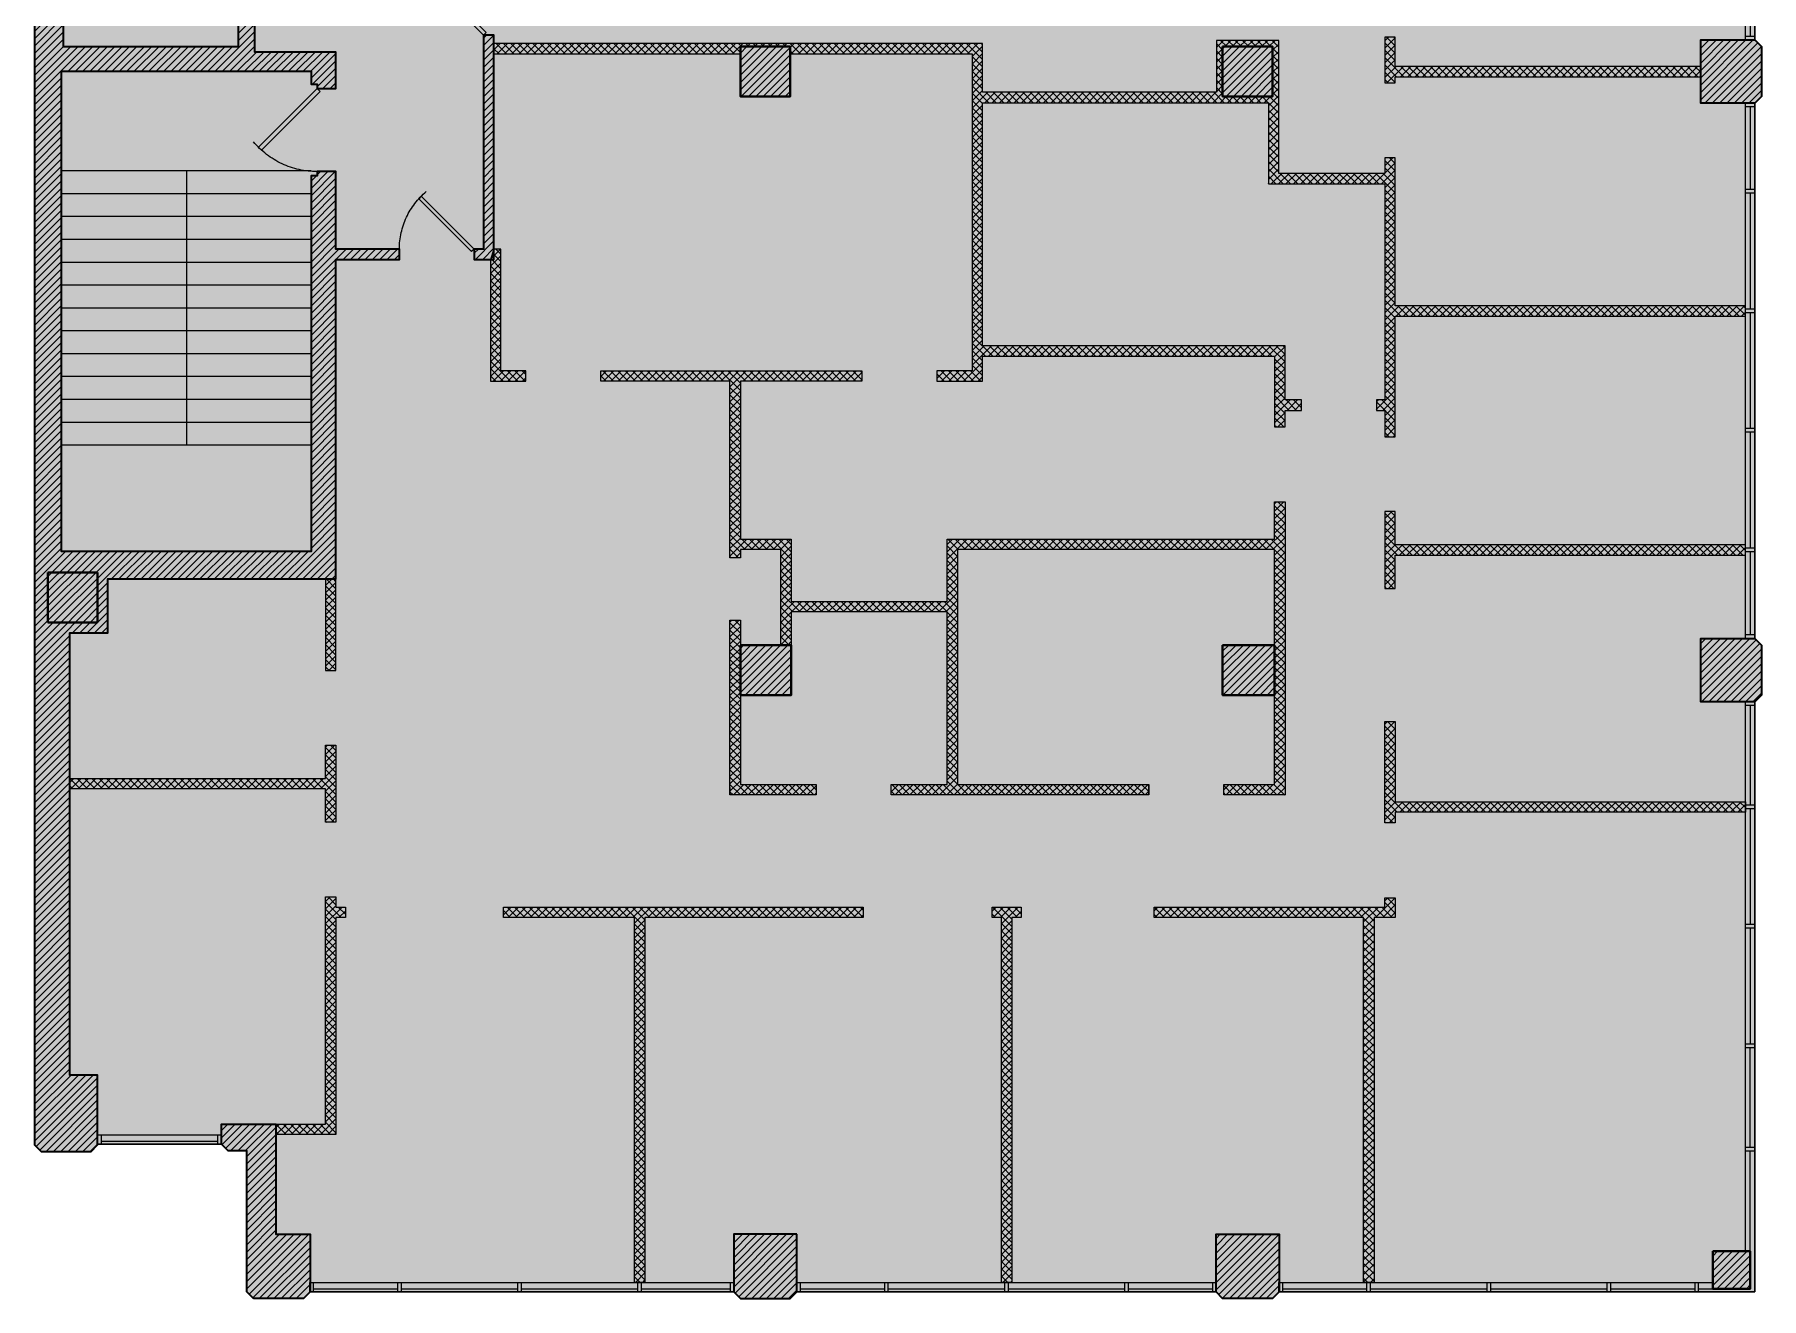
# Model space of a CAD drawing. Header units: inches. Extents: x 2034 to 5296, y 527 to 1995.
# Drawn here: x 3234 to 4065, y 527 to 1135 of the extents above; entities that cross this region are included whole.
import ezdxf

# ---------------------------------------------------------------- set-up
doc = ezdxf.new("R2010")
doc.units = ezdxf.units.IN
doc.header["$LTSCALE"] = 5
doc.header["$MEASUREMENT"] = 0
doc.linetypes.add('HIDDEN', pattern=[0.375, 0.25, -0.125])
doc.layers.get('0').update_dxf_attribs({"linetype": 'CONTINUOUS', "lineweight": 5})
for name, color, linetype, lineweight in [('Drywalls', 7, 'CONTINUOUS', 20), ('Framing', 142, 'CONTINUOUS', 13), ('Hatches', 8, 'CONTINUOUS', 5), ('Projections', 157, 'HIDDEN', 5), ('Structure', 7, 'CONTINUOUS', 40), ('Viewed', 156, 'CONTINUOUS', 9), ('Walls', 7, 'CONTINUOUS', 35)]:
    doc.layers.add(name, color=color, linetype=linetype, lineweight=lineweight)
doc.layers.add('Zones', color=7, linetype='CONTINUOUS', lineweight=5, true_color=0xe3e3e3, transparency=0.7)
pattern_1 = [(45, (1200, 3e-14), (-1.767767, 1.767767), [])]
pattern_2 = [(45, (1200, 3e-14), (-1.767767, 1.767767), []), (135, (1200, 3e-14), (-1.767767, -1.767767), [])]

# ---------------------------------------------------------------- blocks, each defined once
blk = doc.blocks.new('DR1H45')
at = {"color": 0, "linetype": 'ByBlock', "lineweight": -2}
for p, q in [((-0.5, 0), (0.207, 0.707)), ((-0.465, -0.035), (0.242, 0.672)), ((0.207, 0.707), (0.242, 0.672)), ((-0.5, 0), (-0.465, -0.035))]:
    blk.add_line(p, q, dxfattribs=at)
at = {"layer": 'Projections'}
blk.add_arc((-0.5, 0), 1, 0, 50.1944, dxfattribs=at)

msp = doc.modelspace()

# ---------------------------------------------------------------- hatches: boundary and pattern name
at = {"layer": 'Hatches'}
h = msp.add_hatch(dxfattribs=at)
h.set_pattern_fill('ANSI31', color=256, scale=20, style=0)
h.set_pattern_definition(pattern_1)
h.paths.add_polyline_path([(3251.443411, 776.975537), (3251.443411, 847.100537), (3269.76143, 847.100537), (3269.76143, 872.964498), (3379.443411, 872.964498), (3379.443411, 1026.714498), (3409.943411, 1026.714498), (3409.943411, 1031.714498), (3379.443411, 1031.714498), (3379.443411, 1068.964498), (3370.443411, 1068.964498), (3370.443411, 1066.964498), (3367.443411, 1066.964498), (3367.443411, 886.214498), (3247.443411, 886.214498), (3247.443411, 1117.214498), (3367.443411, 1117.214498), (3367.443411, 1110.964498), (3370.443411, 1110.964498), (3370.443411, 1108.964498), (3379.443411, 1108.964498), (3379.443411, 1126.464498), (3340.443411, 1126.464498), (3340.443411, 1152.964498), (3332.443411, 1152.964498), (3332.443411, 1128.964498), (3248.443411, 1128.964498), (3248.443411, 1323.464498), (3332.443411, 1323.464498), (3332.443411, 1303.964498), (3340.443411, 1303.964498), (3340.443411, 1321.714498), (3379.443411, 1321.714498), (3379.443411, 1417.714498), (3374.443411, 1417.714498), (3374.443411, 1401.464498), (3253.943411, 1401.464498), (3253.943411, 1452.464498), (3374.443411, 1452.464498), (3374.443411, 1449.714498), (3379.443411, 1449.714498), (3379.443411, 1475.464498), (3374.443411, 1475.464498), (3374.443411, 1457.464498), (3253.943411, 1457.464498), (3253.943411, 1564.214498), (3374.443411, 1564.214498), (3374.443411, 1507.464498), (3379.443411, 1507.464498), (3379.443411, 1624.464498), (3374.443411, 1624.464498), (3374.443411, 1572.714498), (3253.943411, 1572.714498), (3253.943411, 1660.464498), (3374.443411, 1660.464498), (3374.443411, 1656.464498), (3379.443411, 1656.464498), (3379.443411, 1688.464498), (3370.443411, 1688.464498), (3370.443411, 1686.464498), (3367.443411, 1686.464498), (3367.443411, 1672.464498), (3247.443411, 1672.464498), (3247.443411, 1914.464498), (3367.443411, 1914.464498), (3367.443411, 1730.464498), (3370.443411, 1730.464498), (3370.443411, 1728.464498), (3379.443411, 1728.464498), (3379.443411, 1746.464498), (3411.193411, 1746.464498), (3411.193411, 1754.464498), (3379.443411, 1754.464498), (3379.443411, 1855.464498), (3477.943411, 1855.464498), (3477.943411, 1754.464498), (3459.193411, 1754.464498), (3459.193411, 1746.464498), (3480.943411, 1746.464498), (3480.943411, 1680.464498), (3485.943411, 1680.464498), (3485.943411, 1746.464498), (3485.943411, 1870.714498), (3409.193411, 1870.714498), (3409.193411, 1881.714498), (3378.193411, 1881.714498), (3378.193411, 1922.464498), (3349.943411, 1922.464498), (3349.943411, 1966.214498), (3366.943411, 1966.214498), (3366.943411, 1992.214498), (3363.76143, 1995.396479), (3339.76143, 1995.396479), (3336.57945, 1992.214498), (3336.57945, 1924.214498), (3237.975896, 1924.214498), (3234.440363, 1920.678964), (3234.440363, 600.701042), (3237.622343, 597.519062), (3261.622343, 597.519062), (3264.804324, 600.701042), (3264.804324, 634.304596), (3251.443411, 634.304596), (3251.443411, 771.975537)])
h.paths.add_polyline_path([(3253.943411, 1396.464498), (3374.443411, 1396.464498), (3374.443411, 1336.464498), (3253.943411, 1336.464498)], flags=16)
h = msp.add_hatch(dxfattribs=at)
h.set_pattern_fill('ANSI31', color=256, scale=20, style=0)
h.set_pattern_definition(pattern_1)
edge = h.paths.add_edge_path()
edge.add_line((3450.443411, 1128.100537), (3450.443411, 1031.714498))
edge.add_line((3450.443411, 1031.714498), (3445.943411, 1031.714498))
edge.add_line((3445.943411, 1031.714498), (3445.943411, 1026.714498))
edge.add_line((3445.943411, 1026.714498), (3455.443411, 1026.714498))
edge.add_line((3455.443411, 1026.714498), (3455.443411, 1120.600537))
edge.add_line((3455.443411, 1120.600537), (3455.443411, 1130.600537))
edge.add_line((3455.443411, 1130.600537), (3455.443411, 1134.600537))
edge.add_line((3455.443411, 1134.600537), (3450.443411, 1134.600537))
edge.add_line((3450.443411, 1134.600537), (3450.443411, 1120.600537))
h = msp.add_hatch(dxfattribs=at)
h.set_pattern_fill('ANSI37', color=256, scale=20, style=0)
h.set_pattern_definition(pattern_2)
h.paths.add_polyline_path([(3597.943411, 1125.600537), (3685.443411, 1125.600537), (3685.443411, 973.100537), (3668.443411, 973.100537), (3668.443411, 968.100537), (3690.443411, 968.100537), (3690.443411, 980.100537), (3830.943411, 980.100537), (3830.943411, 959.100537), (3830.943411, 946.100537), (3835.943411, 946.100537), (3835.943411, 954.100537), (3843.943411, 954.100537), (3843.943411, 959.100537), (3835.943411, 959.100537), (3835.943411, 985.100537), (3690.443411, 985.100537), (3690.443411, 1102.100537), (3827.943411, 1102.100537), (3827.943411, 1063.100537), (3883.943411, 1063.100537), (3883.943411, 959.100537), (3879.943411, 959.100537), (3879.943411, 954.100537), (3883.943411, 954.100537), (3883.943411, 941.407518), (3888.943411, 941.407518), (3888.943411, 999.407518), (4057.443411, 999.407518), (4057.443411, 1004.407518), (3888.943411, 1004.407518), (3888.943411, 1075.600537), (3883.943411, 1075.600537), (3883.943411, 1068.100537), (3832.943411, 1068.100537), (3832.943411, 1132.100537), (3802.943411, 1132.100537), (3802.943411, 1107.100537), (3690.443411, 1107.100537), (3690.443411, 1130.600537), (3455.443411, 1130.600537), (3455.443411, 1125.600537), (3573.943411, 1125.600537), (3573.943411, 1129.100537), (3597.943411, 1129.100537)])
h.paths.add_polyline_path([(3805.943411, 1129.100537), (3829.943411, 1129.100537), (3829.943411, 1105.100537), (3805.943411, 1105.100537)], flags=16)
h = msp.add_hatch(dxfattribs=at)
h.set_pattern_fill('ANSI37', color=256, scale=20, style=0)
h.set_pattern_definition(pattern_2)
h.paths.add_polyline_path([(4035.943411, 1119.600537), (3888.943411, 1119.600537), (3888.943411, 1133.600537), (3883.943411, 1133.600537), (3883.943411, 1111.600537), (3888.943411, 1111.600537), (3888.943411, 1114.600537), (4035.943411, 1114.600537)])
h = msp.add_hatch(dxfattribs=at)
h.set_pattern_fill('ANSI31', color=256, scale=20, style=0)
h.set_pattern_definition(pattern_1)
h.paths.add_polyline_path([(4065.125391, 1129.100537), (4065.125391, 1105.100537), (4061.943411, 1101.918557), (4035.943411, 1101.918557), (4035.943411, 1132.282518), (4061.943411, 1132.282518)])
h = msp.add_hatch(dxfattribs=at)
h.set_pattern_fill('ANSI31', color=256, scale=20, style=0)
h.set_pattern_definition(pattern_1)
h.paths.add_polyline_path([(3573.943411, 1129.100537), (3597.943411, 1129.100537), (3597.943411, 1105.100537), (3573.943411, 1105.100537)])
h = msp.add_hatch(dxfattribs=at)
h.set_pattern_fill('ANSI31', color=256, scale=20, style=0)
h.set_pattern_definition(pattern_1)
h.paths.add_polyline_path([(3805.943411, 1129.100537), (3829.943411, 1129.100537), (3829.943411, 1105.100537), (3805.943411, 1105.100537)])
h = msp.add_hatch(dxfattribs=at)
h.set_pattern_fill('ANSI37', color=256, scale=20, style=0)
h.set_pattern_definition(pattern_2)
h.paths.add_polyline_path([(3453.76143, 1026.714498), (3453.76143, 968.100537), (3470.76143, 968.100537), (3470.76143, 973.100537), (3458.76143, 973.100537), (3458.76143, 1031.714498), (3455.443411, 1031.714498)])
h = msp.add_hatch(dxfattribs=at)
h.set_pattern_fill('ANSI37', color=256, scale=20, style=0)
h.set_pattern_definition(pattern_2)
h.paths.add_polyline_path([(3593.443411, 841.100537), (3593.443411, 887.100537), (3573.943411, 887.100537), (3573.943411, 883.100537), (3568.943411, 883.100537), (3568.943411, 968.100537), (3506.76143, 968.100537), (3506.76143, 973.100537), (3632.443411, 973.100537), (3632.443411, 968.100537), (3573.943411, 968.100537), (3573.943411, 892.100537), (3598.443411, 892.100537), (3598.443411, 862.100537), (3673.443411, 862.100537), (3673.443411, 892.100537), (3830.943411, 892.100537), (3830.943411, 910.100537), (3835.943411, 910.100537), (3835.943411, 769.100537), (3806.443411, 769.100537), (3806.443411, 774.100537), (3830.943411, 774.100537), (3830.943411, 816.100537), (3830.943411, 842.100537), (3830.943411, 887.100537), (3678.443411, 887.100537), (3678.443411, 774.100537), (3770.443411, 774.100537), (3770.443411, 769.100537), (3678.443411, 769.100537), (3646.443411, 769.100537), (3646.443411, 774.100537), (3673.443411, 774.100537), (3673.443411, 857.100537), (3598.443411, 857.100537), (3598.443411, 841.100537)])
h = msp.add_hatch(dxfattribs=at)
h.set_pattern_fill('ANSI37', color=256, scale=20, style=0)
h.set_pattern_definition(pattern_2)
h.paths.add_polyline_path([(4057.443411, 889.407518), (3888.943411, 889.407518), (3888.943411, 905.407518), (3883.943411, 905.407518), (3883.943411, 868.407518), (3888.943411, 868.407518), (3888.943411, 884.407518), (4057.443411, 884.407518)])
h = msp.add_hatch(dxfattribs=at)
h.set_pattern_fill('ANSI37', color=256, scale=20, style=0)
h.set_pattern_definition(pattern_2)
h.paths.add_polyline_path([(3374.443411, 872.964498), (3374.443411, 828.975537), (3379.443411, 828.975537), (3379.443411, 872.964498)])
h = msp.add_hatch(dxfattribs=at)
h.set_pattern_fill('ANSI37', color=256, scale=20, style=0)
h.set_pattern_definition(pattern_2)
h.paths.add_polyline_path([(3573.943411, 817.100537), (3573.943411, 774.100537), (3610.443411, 774.100537), (3610.443411, 769.100537), (3568.943411, 769.100537), (3568.943411, 772.600537), (3568.943411, 769.100537), (3568.943411, 853.100537), (3570.193411, 853.100537), (3573.943411, 853.100537), (3573.943411, 841.100537)])
h = msp.add_hatch(dxfattribs=at)
h.set_pattern_fill('ANSI31', color=256, scale=20, style=0)
h.set_pattern_definition(pattern_1)
h.paths.add_polyline_path([(3573.943411, 841.100537), (3598.443411, 841.100537), (3598.443411, 817.100537), (3573.943411, 817.100537)])
h = msp.add_hatch(dxfattribs=at)
h.set_pattern_fill('ANSI31', color=256, scale=20, style=0)
h.set_pattern_definition(pattern_1)
h.paths.add_polyline_path([(3805.943411, 841.100537), (3830.943411, 841.100537), (3830.943411, 817.100537), (3805.943411, 817.100537)])
h = msp.add_hatch(dxfattribs=at)
h.set_pattern_fill('ANSI31', color=256, scale=20, style=0)
h.set_pattern_definition(pattern_1)
h.paths.add_polyline_path([(4061.943411, 844.282518), (4065.125391, 841.100537), (4065.125391, 817.100537), (4061.943411, 813.918557), (4035.943411, 813.918557), (4035.943411, 844.282518)])
h = msp.add_hatch(dxfattribs=at)
h.set_pattern_fill('ANSI37', color=256, scale=20, style=0)
h.set_pattern_definition(pattern_2)
h.paths.add_polyline_path([(4057.443411, 760.782518), (3888.943411, 760.782518), (3888.943411, 755.600537), (3883.943411, 755.600537), (3883.943411, 804.407518), (3888.943411, 804.407518), (3888.943411, 765.782518), (4057.443411, 765.782518)])
h = msp.add_hatch(dxfattribs=at)
h.set_pattern_fill('ANSI37', color=256, scale=20, style=0)
h.set_pattern_definition(pattern_2)
h.paths.add_polyline_path([(3251.443411, 776.975537), (3374.443411, 776.975537), (3374.443411, 792.975537), (3379.443411, 792.975537), (3379.443411, 755.975537), (3374.443411, 755.975537), (3374.443411, 771.975537), (3251.443411, 771.975537)])
h = msp.add_hatch(dxfattribs=at)
h.set_pattern_fill('ANSI37', color=256, scale=20, style=0)
h.set_pattern_definition(pattern_2)
h.paths.add_polyline_path([(3350.57945, 610.714498), (3374.443411, 610.714498), (3374.443411, 719.975537), (3379.443411, 719.975537), (3379.443411, 715.100537), (3383.943411, 715.100537), (3383.943411, 710.100537), (3379.443411, 710.100537), (3379.443411, 605.714498), (3350.57945, 605.714498)])
h = msp.add_hatch(dxfattribs=at)
h.set_pattern_fill('ANSI37', color=256, scale=20, style=0)
h.set_pattern_definition(pattern_2)
h.paths.add_polyline_path([(3523.068411, 534.486576), (3523.068411, 710.100537), (3459.943411, 710.100537), (3459.943411, 715.100537), (3633.000391, 715.100537), (3633.000391, 710.100537), (3528.068411, 710.100537), (3528.068411, 534.486576)])
h = msp.add_hatch(dxfattribs=at)
h.set_pattern_fill('ANSI37', color=256, scale=20, style=0)
h.set_pattern_definition(pattern_2)
h.paths.add_polyline_path([(3699.500391, 534.486576), (3699.500391, 710.100537), (3695.000391, 710.100537), (3695.000391, 715.100537), (3709.000391, 715.100537), (3709.000391, 710.100537), (3704.500391, 710.100537), (3704.500391, 534.486576)])
h = msp.add_hatch(dxfattribs=at)
h.set_pattern_fill('ANSI37', color=256, scale=20, style=0)
h.set_pattern_definition(pattern_2)
h.paths.add_polyline_path([(3873.750391, 534.486576), (3873.750391, 710.100537), (3773.000391, 710.100537), (3773.000391, 715.100537), (3883.943411, 715.100537), (3883.943411, 719.600537), (3888.943411, 719.600537), (3888.943411, 710.100537), (3878.750391, 710.100537), (3878.750391, 534.486576)])
h = msp.add_hatch(dxfattribs=at)
h.set_pattern_fill('ANSI31', color=256, scale=20, style=0)
h.set_pattern_definition(pattern_1)
h.paths.add_polyline_path([(3339.76143, 526.804596), (3336.57945, 529.986576), (3336.57945, 597.872615), (3327.505911, 597.872615), (3324.32393, 601.054596), (3324.32393, 610.714498), (3350.57945, 610.714498), (3350.57945, 557.736576), (3366.943411, 557.736576), (3366.943411, 529.986576), (3363.76143, 526.804596)])
edge = h.paths.add_edge_path()
edge.add_line((3366.943411, 529.986576), (3366.943411, 534.486576))
h = msp.add_hatch(dxfattribs=at)
h.set_pattern_fill('ANSI31', color=256, scale=20, style=0)
h.set_pattern_definition(pattern_1)
h.paths.add_polyline_path([(3601.125391, 557.736576), (3570.76143, 557.736576), (3570.76143, 529.986576), (3573.943411, 526.804596), (3597.943411, 526.804596), (3601.125391, 529.986576)])
edge = h.paths.add_edge_path(flags=17)
edge.add_line((3601.125391, 529.986576), (3601.125391, 534.486576))
h = msp.add_hatch(dxfattribs=at)
h.set_pattern_fill('ANSI31', color=256, scale=20, style=0)
h.set_pattern_definition(pattern_1)
edge = h.paths.add_edge_path()
edge.add_line((3833.125391, 529.986576), (3829.943411, 526.804596))
edge.add_line((3829.943411, 526.804596), (3805.943411, 526.804596))
edge.add_line((3805.943411, 526.804596), (3802.76143, 529.986576))
edge.add_line((3802.76143, 529.986576), (3802.76143, 557.736576))
edge.add_line((3802.76143, 557.736576), (3833.125391, 557.736576))
edge.add_line((3833.125391, 557.736576), (3833.125391, 529.986576))
edge.add_line((3833.125391, 529.986576), (3833.125391, 534.486576))
h = msp.add_hatch(dxfattribs=at)
h.set_pattern_fill('ANSI31', color=256, scale=20, style=0)
h.set_pattern_definition(pattern_1)
h.paths.add_polyline_path([(4041.693411, 549.486576), (4059.693411, 549.486576), (4059.693411, 531.486576), (4041.693411, 531.486576)])
at = {"layer": 'Zones'}
msp.add_hatch(color=256, dxfattribs=at).paths.add_polyline_path([(3234.440363, 1920.678964), (3237.975896, 1924.214498), (3336.57945, 1924.214498), (3336.57945, 1992.214498), (3339.76143, 1995.396479), (3363.76143, 1995.396479), (3366.943411, 1992.214498), (3570.76143, 1992.214498), (3573.943411, 1995.396479), (3597.943411, 1995.396479), (3601.125391, 1992.214498), (3802.76143, 1992.214498), (3805.943411, 1995.396479), (3829.943411, 1995.396479), (3833.125391, 1992.214498), (4034.76143, 1992.214498), (4037.943411, 1995.396479), (4061.943411, 1995.396479), (4065.125391, 1992.214498), (4065.125391, 1926.714498), (4061.943411, 1923.532518), (4061.943411, 1708.282518), (4065.125391, 1705.100537), (4065.125391, 1681.100537), (4061.943411, 1677.918557), (4061.943411, 1633.907518), (3824.943411, 1633.907518), (3824.943411, 1540.907518), (3666.943411, 1540.907518), (3666.943411, 1489.407518), (3450.443411, 1489.407518), (3450.443411, 1283.407518), (4061.943411, 1283.407518), (4061.943411, 1132.282518), (4065.125391, 1129.100537), (4065.125391, 1105.100537), (4061.943411, 1101.918557), (4061.943411, 844.282518), (4065.125391, 841.100537), (4065.125391, 817.100537), (4061.943411, 813.918557), (4061.943411, 529.986576), (3833.125391, 529.986576), (3829.943411, 526.804596), (3805.943411, 526.804596), (3802.76143, 529.986576), (3601.125391, 529.986576), (3597.943411, 526.804596), (3573.943411, 526.804596), (3570.76143, 529.986576), (3366.943411, 529.986576), (3363.76143, 526.804596), (3339.76143, 526.804596), (3336.57945, 529.986576), (3336.57945, 597.872615), (3327.505911, 597.872615), (3324.32393, 601.054596), (3264.804324, 601.054596), (3261.622343, 597.519062), (3237.622343, 597.519062), (3234.440363, 600.701042)])

# ---------------------------------------------------------------- linework, layer by layer
at = {"layer": 'Drywalls'}
for p, q in [((3835.943411, 1063.100537), (3843.943411, 1063.100537)), ((3773.000391, 710.100537), (3773.000391, 715.100537))]:
    msp.add_line(p, q, dxfattribs=at)
for points in [[(3597.943411, 1125.600537), (3685.443411, 1125.600537), (3685.443411, 973.100537), (3668.443411, 973.100537), (3668.443411, 968.100537), (3690.443411, 968.100537), (3690.443411, 980.100537), (3830.943411, 980.100537), (3830.943411, 959.100537), (3830.943411, 946.100537), (3835.943411, 946.100537), (3835.943411, 954.100537), (3843.943411, 954.100537), (3843.943411, 959.100537), (3835.943411, 959.100537), (3835.943411, 985.100537), (3690.443411, 985.100537), (3690.443411, 1102.100537), (3827.943411, 1102.100537), (3827.943411, 1063.100537), (3883.943411, 1063.100537), (3883.943411, 959.100537), (3879.943411, 959.100537), (3879.943411, 954.100537), (3883.943411, 954.100537), (3883.943411, 941.407518), (3888.943411, 941.407518), (3888.943411, 999.407518), (4057.443411, 999.407518), (4057.443411, 1004.407518), (3888.943411, 1004.407518), (3888.943411, 1075.600537), (3883.943411, 1075.600537), (3883.943411, 1068.100537), (3832.943411, 1068.100537), (3832.943411, 1132.100537), (3802.943411, 1132.100537), (3802.943411, 1107.100537), (3690.443411, 1107.100537), (3690.443411, 1130.600537), (3455.443411, 1130.600537), (3455.443411, 1125.600537), (3573.943411, 1125.600537), (3573.943411, 1129.100537), (3597.943411, 1129.100537)], [(4035.943411, 1119.600537), (3888.943411, 1119.600537), (3888.943411, 1133.600537), (3883.943411, 1133.600537), (3883.943411, 1111.600537), (3888.943411, 1111.600537), (3888.943411, 1114.600537), (4035.943411, 1114.600537)], [(3453.76143, 1026.714498), (3453.76143, 968.100537), (3470.76143, 968.100537), (3470.76143, 973.100537), (3458.76143, 973.100537), (3458.76143, 1031.714498), (3455.443411, 1031.714498)], [(3593.443411, 841.100537), (3593.443411, 887.100537), (3573.943411, 887.100537), (3573.943411, 883.100537), (3568.943411, 883.100537), (3568.943411, 968.100537), (3506.76143, 968.100537), (3506.76143, 973.100537), (3632.443411, 973.100537), (3632.443411, 968.100537), (3573.943411, 968.100537), (3573.943411, 892.100537), (3598.443411, 892.100537), (3598.443411, 862.100537), (3673.443411, 862.100537), (3673.443411, 892.100537), (3830.943411, 892.100537), (3830.943411, 910.100537), (3835.943411, 910.100537), (3835.943411, 769.100537), (3806.443411, 769.100537), (3806.443411, 774.100537), (3830.943411, 774.100537), (3830.943411, 816.100537), (3830.943411, 816.100537), (3830.943411, 842.100537), (3830.943411, 842.100537), (3830.943411, 887.100537), (3678.443411, 887.100537), (3678.443411, 774.100537), (3770.443411, 774.100537), (3770.443411, 769.100537), (3678.443411, 769.100537), (3678.443411, 769.100537), (3646.443411, 769.100537), (3646.443411, 774.100537), (3673.443411, 774.100537), (3673.443411, 857.100537), (3598.443411, 857.100537), (3598.443411, 841.100537)], [(4057.443411, 889.407518), (3888.943411, 889.407518), (3888.943411, 905.407518), (3883.943411, 905.407518), (3883.943411, 868.407518), (3888.943411, 868.407518), (3888.943411, 884.407518), (4057.443411, 884.407518)], [(3374.443411, 872.964498), (3374.443411, 828.975537), (3379.443411, 828.975537), (3379.443411, 872.964498)], [(3573.943411, 817.100537), (3573.943411, 774.100537), (3610.443411, 774.100537), (3610.443411, 769.100537), (3568.943411, 769.100537), (3568.943411, 772.600537), (3568.943411, 769.100537), (3568.943411, 853.100537), (3570.193411, 853.100537), (3573.943411, 853.100537), (3573.943411, 841.100537)], [(4057.443411, 760.782518), (3888.943411, 760.782518), (3888.943411, 755.600537), (3883.943411, 755.600537), (3883.943411, 804.407518), (3888.943411, 804.407518), (3888.943411, 765.782518), (4057.443411, 765.782518)], [(3251.443411, 776.975537), (3374.443411, 776.975537), (3374.443411, 792.975537), (3379.443411, 792.975537), (3379.443411, 755.975537), (3374.443411, 755.975537), (3374.443411, 771.975537), (3251.443411, 771.975537)], [(3350.57945, 610.714498), (3374.443411, 610.714498), (3374.443411, 719.975537), (3379.443411, 719.975537), (3379.443411, 715.100537), (3383.943411, 715.100537), (3383.943411, 710.100537), (3379.443411, 710.100537), (3379.443411, 605.714498), (3350.57945, 605.714498)], [(3523.068411, 534.486576), (3523.068411, 710.100537), (3459.943411, 710.100537), (3459.943411, 715.100537), (3633.000391, 715.100537), (3633.000391, 710.100537), (3528.068411, 710.100537), (3528.068411, 534.486576)], [(3699.500391, 534.486576), (3699.500391, 710.100537), (3695.000391, 710.100537), (3695.000391, 715.100537), (3709.000391, 715.100537), (3709.000391, 710.100537), (3704.500391, 710.100537), (3704.500391, 534.486576)], [(3873.750391, 534.486576), (3873.750391, 710.100537), (3773.000391, 710.100537), (3773.000391, 715.100537), (3883.943411, 715.100537), (3883.943411, 719.600537), (3888.943411, 719.600537), (3888.943411, 710.100537), (3878.750391, 710.100537), (3878.750391, 534.486576)]]:
    msp.add_lwpolyline(points, close=True, dxfattribs=at)
msp.add_lwpolyline([(3770.443411, 769.100537), (3770.443411, 774.100537)], dxfattribs=at)
at = {"layer": 'Framing'}
for p, q in [((4059.693411, 1174.032518), (4059.693411, 1134.032518)), ((4061.943411, 1134.032518), (4057.443411, 1134.032518)), ((4061.943411, 1100.168557), (4057.443411, 1100.168557)), ((4059.693411, 1100.168557), (4059.693411, 1060.282518)), ((4061.943411, 1060.282518), (4057.443411, 1060.282518)), ((4061.943411, 1058.532518), (4057.443411, 1058.532518)), ((4059.693411, 1058.532518), (4059.693411, 1002.782518)), ((4061.943411, 1002.782518), (4057.443411, 1002.782518)), ((4061.943411, 1001.032518), (4057.443411, 1001.032518)), ((4059.693411, 1001.032518), (4059.693411, 945.282518)), ((4061.943411, 945.282518), (4057.443411, 945.282518)), ((4061.943411, 943.532518), (4057.443411, 943.532518)), ((4059.693411, 943.532518), (4059.693411, 887.782518)), ((4061.943411, 887.782518), (4057.443411, 887.782518)), ((4061.943411, 886.032518), (4057.443411, 886.032518)), ((4059.693411, 886.032518), (4059.693411, 846.032518)), ((4061.943411, 846.032518), (4057.443411, 846.032518)), ((4061.943411, 812.168557), (4057.443411, 812.168557)), ((4059.693411, 812.168557), (4059.693411, 764.157518)), ((4061.943411, 764.157518), (4057.443411, 764.157518)), ((4061.943411, 762.407518), (4057.443411, 762.407518)), ((4059.693411, 762.407518), (4059.693411, 706.657518)), ((4061.943411, 706.657518), (4057.443411, 706.657518)), ((4061.943411, 704.907518), (4057.443411, 704.907518)), ((4059.693411, 704.907518), (4059.693411, 649.157518)), ((4061.943411, 649.157518), (4057.443411, 649.157518)), ((4061.943411, 647.407518), (4057.443411, 647.407518)), ((4059.693411, 599.418557), (4059.693411, 647.407518)), ((3266.57393, 601.054596), (3266.57393, 605.554596)), ((3266.57393, 602.554596), (3322.57393, 602.554596)), ((3322.57393, 601.054596), (3322.57393, 605.554596)), ((4061.943411, 599.418557), (4057.443411, 599.418557)), ((4061.943411, 599.418557), (4057.443411, 599.418557)), ((4061.943411, 599.418557), (4057.443411, 599.418557)), ((4061.943411, 597.668557), (4057.443411, 597.668557)), ((4061.943411, 597.668557), (4057.443411, 597.668557)), ((4059.693411, 531.486576), (4059.693411, 597.668557)), ((4059.693411, 581.225537), (4059.693411, 597.668557)), ((3368.693411, 529.986576), (3368.693411, 534.486576)), ((3409.193411, 529.986576), (3409.193411, 534.486576)), ((3410.943411, 529.986576), (3410.943411, 534.486576)), ((3466.943411, 529.986576), (3466.943411, 534.486576)), ((3468.693411, 529.986576), (3468.693411, 534.486576)), ((3524.693411, 529.986576), (3524.693411, 534.486576)), ((3526.443411, 529.986576), (3526.443411, 534.486576)), ((3569.01143, 534.486576), (3569.01143, 529.986576)), ((3602.875391, 529.986576), (3602.875391, 534.486576)), ((3643.375391, 529.986576), (3643.375391, 534.486576)), ((3645.125391, 529.986576), (3645.125391, 534.486576)), ((3701.125391, 529.986576), (3701.125391, 534.486576)), ((3702.875391, 529.986576), (3702.875391, 534.486576)), ((3758.875391, 529.986576), (3758.875391, 534.486576)), ((3760.625391, 529.986576), (3760.625391, 534.486576)), ((3801.01143, 534.486576), (3801.01143, 529.986576)), ((3834.875391, 529.986576), (3834.875391, 534.486576)), ((3875.375391, 529.986576), (3875.375391, 534.486576)), ((3877.125391, 529.986576), (3877.125391, 534.486576)), ((3933.125391, 529.986576), (3933.125391, 534.486576)), ((3934.875391, 529.986576), (3934.875391, 534.486576)), ((3990.875391, 529.986576), (3990.875391, 534.486576)), ((3990.875391, 529.986576), (3990.875391, 534.486576)), ((3992.625391, 529.986576), (3992.625391, 534.486576)), ((3992.625391, 529.986576), (3992.625391, 534.486576)), ((4033.01143, 534.486576), (4033.01143, 529.986576)), ((4034.76143, 529.986576), (4034.76143, 534.486576)), ((3368.693411, 531.486576), (3409.193411, 531.486576)), ((3410.943411, 531.486576), (3466.943411, 531.486576)), ((3468.693411, 531.486576), (3524.693411, 531.486576)), ((3526.443411, 531.486576), (3569.01143, 531.486576)), ((3602.875391, 531.486576), (3643.375391, 531.486576)), ((3645.125391, 531.486576), (3701.125391, 531.486576)), ((3702.875391, 531.486576), (3758.875391, 531.486576)), ((3760.625391, 531.486576), (3801.01143, 531.486576)), ((3834.875391, 531.486576), (3875.375391, 531.486576)), ((3877.125391, 531.486576), (3933.125391, 531.486576)), ((3934.875391, 531.486576), (3990.875391, 531.486576)), ((3992.625391, 531.486576), (4033.01143, 531.486576)), ((4034.76143, 531.486576), (4059.693411, 531.486576))]:
    msp.add_line(p, q, dxfattribs=at)
at = {"layer": 'Structure'}
for p, q in [((3240.76143, 876.100537), (3264.76143, 876.100537)), ((3240.76143, 876.100537), (3240.76143, 852.100537)), ((3264.76143, 876.100537), (3264.76143, 852.100537)), ((3240.76143, 852.100537), (3264.76143, 852.100537))]:
    msp.add_line(p, q, dxfattribs=at)
for points in [[(3573.943411, 1129.100537), (3597.943411, 1129.100537), (3597.943411, 1105.100537), (3573.943411, 1105.100537)], [(3805.943411, 1129.100537), (3829.943411, 1129.100537), (3829.943411, 1105.100537), (3805.943411, 1105.100537)], [(3573.943411, 841.100537), (3598.443411, 841.100537), (3598.443411, 817.100537), (3573.943411, 817.100537)], [(3805.943411, 841.100537), (3830.943411, 841.100537), (3830.943411, 817.100537), (3805.943411, 817.100537)], [(4041.693411, 549.486576), (4059.693411, 549.486576), (4059.693411, 531.486576), (4041.693411, 531.486576)]]:
    msp.add_lwpolyline(points, close=True, dxfattribs=at)
at = {"layer": 'Viewed'}
for p, q in [((4057.443411, 1132.282518), (4057.443411, 1384.907518)), ((4061.943411, 1132.282518), (4061.943411, 1384.907518)), ((4057.443411, 844.282518), (4057.443411, 1101.918557)), ((4061.943411, 844.282518), (4061.943411, 1101.918557)), ((3367.443411, 1069.304596), (3247.51143, 1069.304596)), ((3307.477421, 1069.304596), (3307.477421, 937.304596)), ((3367.443411, 1058.304596), (3247.51143, 1058.304596)), ((3367.443411, 1047.304596), (3247.51143, 1047.304596)), ((3367.443411, 1036.304596), (3247.51143, 1036.304596)), ((3367.443411, 1025.304596), (3247.51143, 1025.304596)), ((3367.443411, 1014.304596), (3247.51143, 1014.304596)), ((3367.443411, 1003.304596), (3247.51143, 1003.304596)), ((3367.443411, 992.304596), (3247.51143, 992.304596)), ((3367.443411, 981.304596), (3247.51143, 981.304596)), ((3367.443411, 970.304596), (3247.51143, 970.304596)), ((3367.443411, 959.304596), (3247.51143, 959.304596)), ((3367.443411, 948.304596), (3247.51143, 948.304596)), ((3367.443411, 937.304596), (3247.51143, 937.304596)), ((4057.443411, 597.668557), (4057.443411, 813.918557)), ((4061.943411, 597.668557), (4061.943411, 813.918557)), ((3264.804324, 601.054596), (3324.32393, 601.054596)), ((3264.82393, 605.554596), (3324.32393, 605.554596)), ((4057.443411, 549.486576), (4057.443411, 599.418557)), ((4061.943411, 529.986576), (4061.943411, 599.418557)), ((3366.943411, 534.486576), (3570.76143, 534.486576)), ((3601.125391, 534.486576), (3802.76143, 534.486576)), ((3833.125391, 534.486576), (4034.76143, 534.486576)), ((3990.875391, 534.486576), (4041.693411, 534.486576)), ((3366.943411, 529.986576), (3570.76143, 529.986576)), ((3601.125391, 529.986576), (3802.76143, 529.986576)), ((3833.125391, 529.986576), (4034.76143, 529.986576)), ((3990.875391, 529.986576), (4061.943411, 529.986576))]:
    msp.add_line(p, q, dxfattribs=at)
at = {"layer": 'Walls'}
for p, q in [((3366.943411, 529.986576), (3366.943411, 534.486576)), ((3601.125391, 529.986576), (3601.125391, 534.486576))]:
    msp.add_line(p, q, dxfattribs=at)
for points in [[(3234.440363, 1920.678964), (3234.440363, 600.701042), (3237.622343, 597.519062), (3261.622343, 597.519062), (3264.804324, 600.701042), (3264.804324, 634.304596), (3251.443411, 634.304596), (3251.443411, 771.975537), (3251.443411, 776.975537), (3251.443411, 847.100537), (3269.76143, 847.100537), (3269.76143, 872.964498), (3379.443411, 872.964498), (3379.443411, 1026.714498), (3409.943411, 1026.714498), (3409.943411, 1031.714498), (3379.443411, 1031.714498), (3379.443411, 1068.964498), (3370.443411, 1068.964498), (3370.443411, 1066.964498), (3367.443411, 1066.964498), (3367.443411, 886.214498), (3247.443411, 886.214498), (3247.443411, 1117.214498), (3367.443411, 1117.214498), (3367.443411, 1110.964498), (3370.443411, 1110.964498), (3370.443411, 1108.964498), (3379.443411, 1108.964498), (3379.443411, 1126.464498), (3340.443411, 1126.464498), (3340.443411, 1152.964498)], [(3332.443411, 1152.964498), (3332.443411, 1128.964498), (3248.443411, 1128.964498), (3248.443411, 1323.464498)], [(3450.443411, 1128.100537), (3450.443411, 1031.714498), (3445.943411, 1031.714498), (3445.943411, 1026.714498), (3455.443411, 1026.714498), (3455.443411, 1120.600537), (3455.443411, 1130.600537), (3455.443411, 1134.600537), (3450.443411, 1134.600537), (3450.443411, 1120.600537)], [(3833.125391, 529.986576), (3829.943411, 526.804596), (3805.943411, 526.804596), (3802.76143, 529.986576), (3802.76143, 557.736576), (3833.125391, 557.736576), (3833.125391, 529.986576), (3833.125391, 534.486576)]]:
    msp.add_lwpolyline(points, dxfattribs=at)
for points in [[(4065.125391, 1129.100537), (4065.125391, 1105.100537), (4061.943411, 1101.918557), (4035.943411, 1101.918557), (4035.943411, 1132.282518), (4061.943411, 1132.282518)], [(4061.943411, 844.282518), (4065.125391, 841.100537), (4065.125391, 817.100537), (4061.943411, 813.918557), (4035.943411, 813.918557), (4035.943411, 844.282518)], [(3339.76143, 526.804596), (3336.57945, 529.986576), (3336.57945, 597.872615), (3327.505911, 597.872615), (3324.32393, 601.054596), (3324.32393, 610.714498), (3350.57945, 610.714498), (3350.57945, 557.736576), (3366.943411, 557.736576), (3366.943411, 529.986576), (3363.76143, 526.804596)], [(3601.125391, 557.736576), (3570.76143, 557.736576), (3570.76143, 529.986576), (3573.943411, 526.804596), (3597.943411, 526.804596), (3601.125391, 529.986576)]]:
    msp.add_lwpolyline(points, close=True, dxfattribs=at)
at = {"layer": 'Zones'}
msp.add_lwpolyline([(4061.943411, 1283.407518), (4061.943411, 1132.282518), (4065.125391, 1129.100537), (4065.125391, 1105.100537), (4061.943411, 1101.918557), (4061.943411, 844.282518), (4065.125391, 841.100537), (4065.125391, 817.100537), (4061.943411, 813.918557), (4061.943411, 529.986576), (3833.125391, 529.986576), (3829.943411, 526.804596), (3805.943411, 526.804596), (3802.76143, 529.986576), (3601.125391, 529.986576), (3597.943411, 526.804596), (3573.943411, 526.804596), (3570.76143, 529.986576), (3366.943411, 529.986576), (3363.76143, 526.804596), (3339.76143, 526.804596), (3336.57945, 529.986576), (3336.57945, 597.872615), (3327.505911, 597.872615), (3324.32393, 601.054596), (3264.804324, 601.054596), (3261.622343, 597.519062), (3237.622343, 597.519062), (3234.440363, 600.701042), (3234.440363, 1920.678964)], dxfattribs=at)

# ---------------------------------------------------------------- block references
at = {"layer": 'Framing', "rotation": 90}
for p, xscale, yscale, zscale in [((3450.443411, 1152.600537), 36, 36, 0.001), ((3370.443411, 1088.964498), -40, 40, 0.001111111111111111)]:
    msp.add_blockref('DR1H45', p, dxfattribs=dict(at, xscale=xscale, yscale=yscale, zscale=zscale))
at = {"layer": 'Framing', "xscale": -36, "yscale": 36, "zscale": 0.001}
msp.add_blockref('DR1H45', (3427.943411, 1031.714498), dxfattribs=at)

doc.saveas('drawing.dxf')
